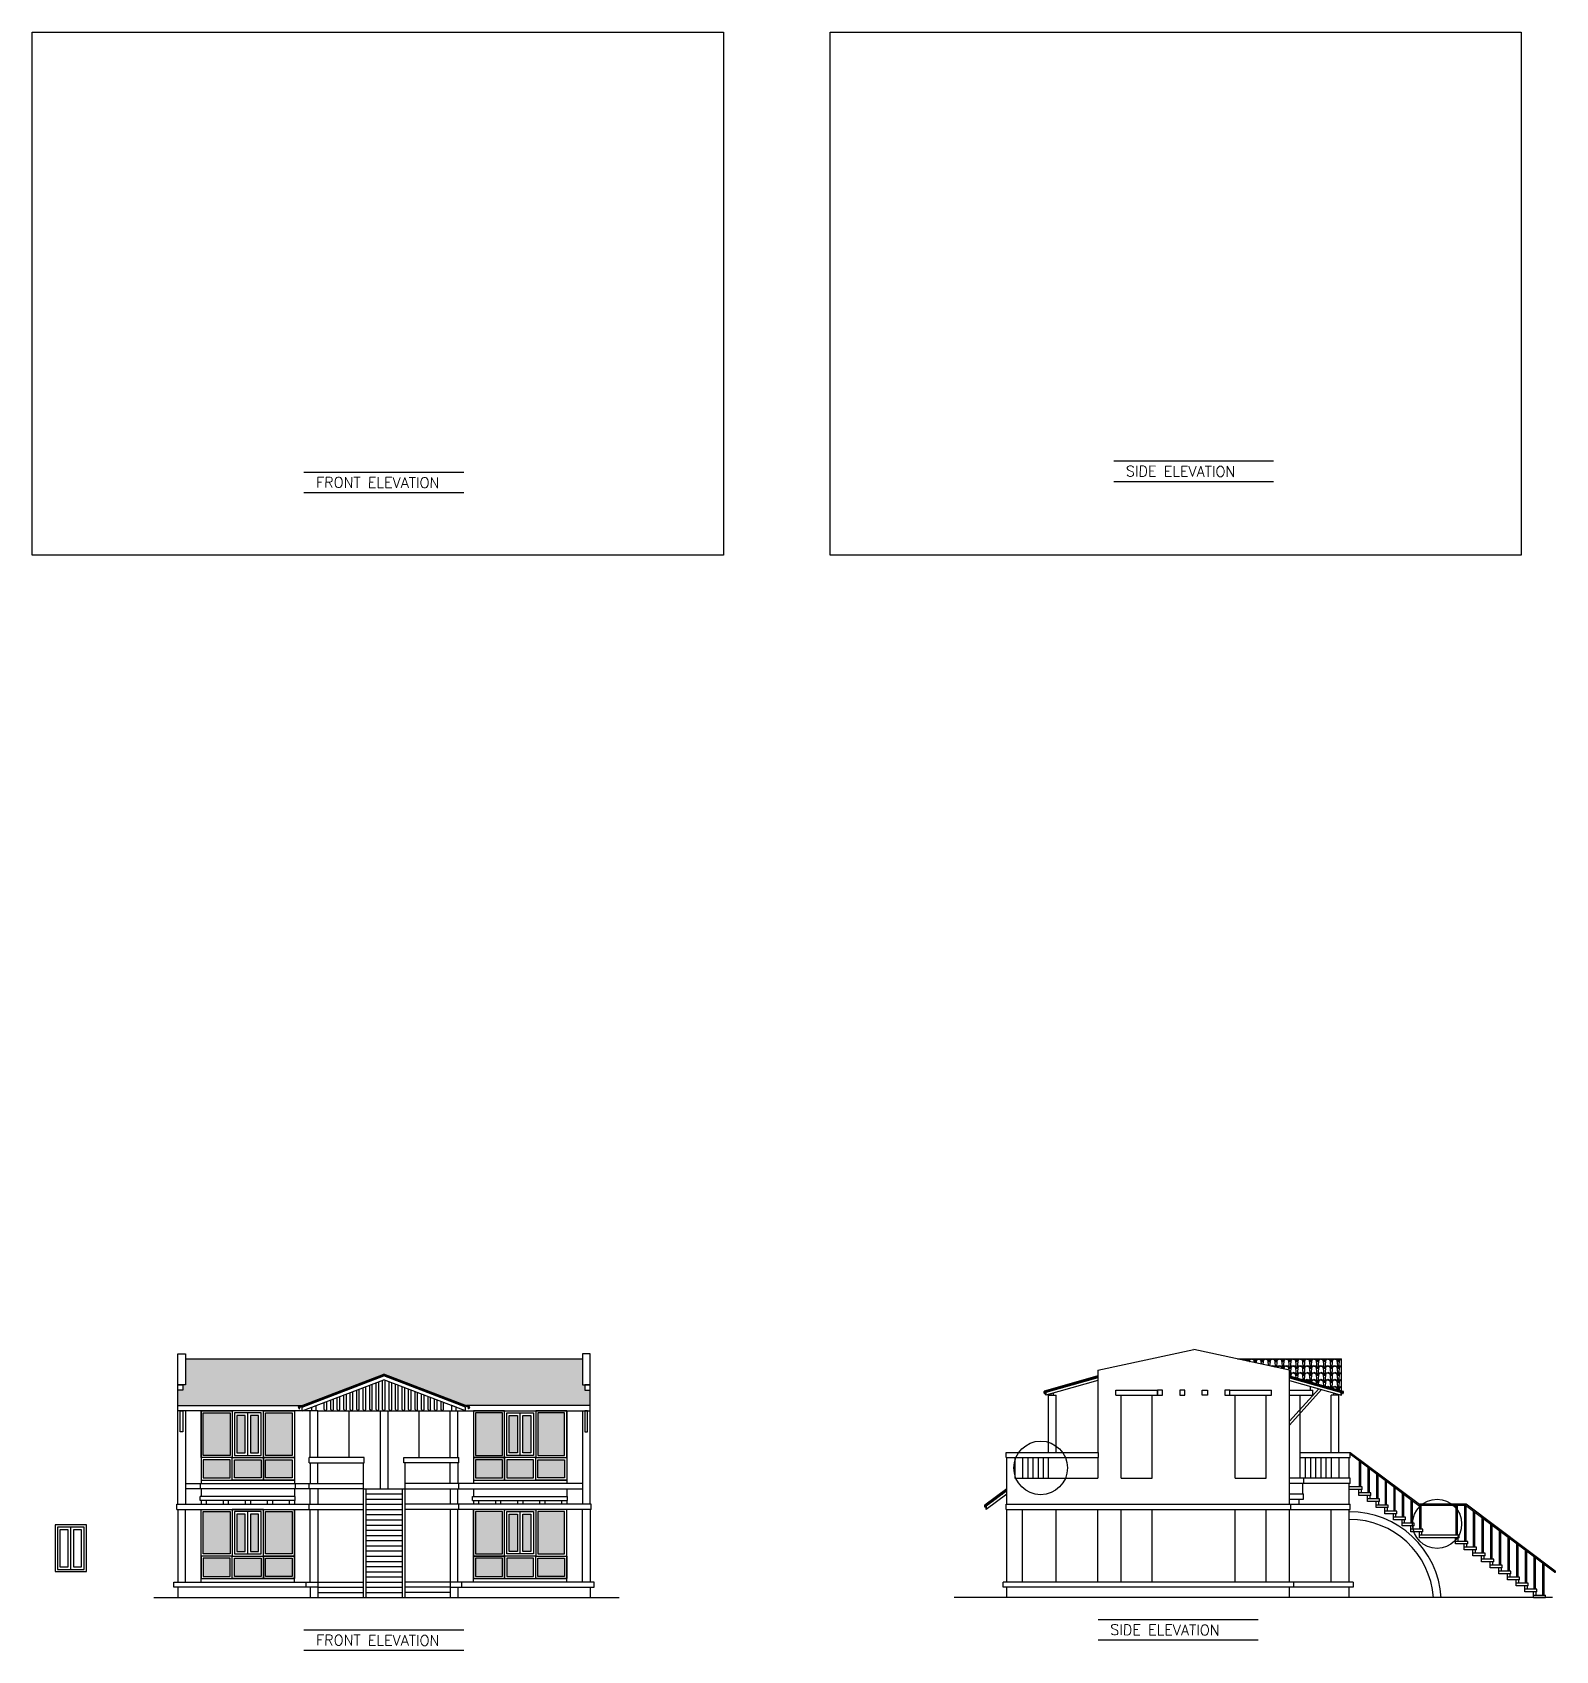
# Model space of a CAD drawing. Extents: x 22122 to 25969, y -3246 to 705.
# Drawn here: x 22122 to 23884, y -1166 to 705 of the extents above; entities that cross this region are included whole.
import ezdxf

# ---------------------------------------------------------------- set-up
doc = ezdxf.new("R2010")
doc.units = 0
doc.header["$LTSCALE"] = 20
doc.header["$MEASUREMENT"] = 0
for name, color, linetype, plot in [('correct', 230, 'Continuous', False), ('corrected', 211, 'Continuous', False), ('doubt', 3, 'Continuous', False)]:
    doc.layers.add(name, color=color, linetype=linetype, plot=plot)
for name, color, linetype in [('handrail', 1, 'Continuous'), ('HATCH', 254, 'Continuous'), ('KALKAAL', 7, 'Continuous'), ('TEXTS', 2, 'Continuous'), ('tile', 22, 'Continuous'), ('wall', 13, 'Continuous'), ('WINDOW', 4, 'Continuous'), ('WOOD', 7, 'Continuous')]:
    doc.layers.add(name, color=color, linetype=linetype)
doc.styles.add('STYLE1', font='romans.shx', dxfattribs={"width": 0.75})

# ---------------------------------------------------------------- blocks, each defined once
blk = doc.blocks.new('A$C1D5D6979')
at = {"layer": 'WINDOW'}
blk.add_line((-18, -51.5), (-18, -2.5), dxfattribs=at)
for points in [[(-36, -54), (0, -54), (0, 0), (-36, 0)], [(-33.5, -51.5), (-2.5, -51.5), (-2.5, -2.5), (-33.5, -2.5)], [(-30.5, -5.5), (-30.5, -48.5), (-21, -48.5), (-21, -5.5)], [(-15, -5.5), (-15, -48.5), (-5.5, -48.5), (-5.5, -5.5)]]:
    blk.add_lwpolyline(points, close=True, dxfattribs=at)
blk = doc.blocks.new('*U72')
blk.add_blockref('A$C1D5D6979', (18, 0))

msp = doc.modelspace()

# ---------------------------------------------------------------- hatches: boundary and pattern name
at = {"layer": 'HATCH'}
for points in [[(22351.1, -891.6), (22320.1, -891.6), (22320.1, -940.6), (22351.1, -940.6)], [(22359.1, -937.6), (22368.6, -937.6), (22368.6, -894.6), (22359.1, -894.6)], [(22374.6, -937.6), (22384.1, -937.6), (22384.1, -894.6), (22374.6, -894.6)], [(22392.1, -940.6), (22423.1, -940.6), (22423.1, -891.6), (22392.1, -891.6)], [(22666.1, -891.6), (22635.1, -891.6), (22635.1, -940.6), (22666.1, -940.6)], [(22683.6, -894.6), (22674.1, -894.6), (22674.1, -937.6), (22683.6, -937.6)], [(22689.6, -937.6), (22699.1, -937.6), (22699.1, -894.6), (22689.6, -894.6)], [(22738.1, -891.6), (22707.1, -891.6), (22707.1, -940.6), (22738.1, -940.6)], [(22320.1, -945.6), (22320.1, -966.6), (22351.1, -966.6), (22351.1, -945.6)], [(22387.1, -966.6), (22387.1, -945.6), (22356.1, -945.6), (22356.1, -966.6)], [(22423.1, -966.6), (22423.1, -945.6), (22392.1, -945.6), (22392.1, -966.6)], [(22666.1, -966.6), (22666.1, -945.6), (22635.1, -945.6), (22635.1, -966.6)], [(22702.1, -966.6), (22702.1, -945.6), (22671.1, -945.6), (22671.1, -966.6)], [(22738.1, -966.6), (22738.1, -945.6), (22707.1, -945.6), (22707.1, -966.6)], [(22351.1, -1005.6), (22320.1, -1005.6), (22320.1, -1054.6), (22351.1, -1054.6)], [(22368.6, -1008.6), (22359.1, -1008.6), (22359.1, -1051.6), (22368.6, -1051.6)], [(22374.6, -1051.6), (22384.1, -1051.6), (22384.1, -1008.6), (22374.6, -1008.6)], [(22392.1, -1054.6), (22423.1, -1054.6), (22423.1, -1005.6), (22392.1, -1005.6)], [(22666.1, -1005.6), (22635.1, -1005.6), (22635.1, -1054.6), (22666.1, -1054.6)], [(22674.1, -1051.6), (22683.6, -1051.6), (22683.6, -1008.6), (22674.1, -1008.6)], [(22689.6, -1051.6), (22699.1, -1051.6), (22699.1, -1008.6), (22689.6, -1008.6)], [(22738.1, -1005.6), (22707.1, -1005.6), (22707.1, -1054.6), (22738.1, -1054.6)], [(22320.1, -1059.6), (22320.1, -1080.6), (22351.1, -1080.6), (22351.1, -1059.6)], [(22356.1, -1059.6), (22356.1, -1080.6), (22387.1, -1080.6), (22387.1, -1059.6)], [(22392.1, -1059.6), (22392.1, -1080.6), (22423.1, -1080.6), (22423.1, -1059.6)], [(22666.1, -1080.6), (22666.1, -1059.6), (22635.1, -1059.6), (22635.1, -1080.6)], [(22671.1, -1059.6), (22671.1, -1080.6), (22702.1, -1080.6), (22702.1, -1059.6)], [(22738.1, -1080.6), (22738.1, -1059.6), (22707.1, -1059.6), (22707.1, -1080.6)]]:
    msp.add_hatch(color=8, dxfattribs=at).paths.add_polyline_path(points)
at = {"layer": 'tile'}
h = msp.add_hatch(dxfattribs=at)
h.set_pattern_fill('SPANTILE', color=256, scale=8, style=0)
h.set_pattern_definition([(274.9697, (7.36, 8), (-7.999930456, 96.000008412), [7.387776, -177.306568]), (180, (8, 0.64), (-8, -8), [0.64, -7.36]), (0, (0, 0), (8, 8), [2.24, -5.76]), (90, (2.24, 0), (-8, 8), [0.8, -7.2]), (270, (7.36, 0.8), (8, -8), [0.8, -7.2]), (0, (7.36, 0), (8, 8), [0.64, -7.36]), (0, (0, 0.64), (8, 8), [1.6, -6.4]), (85.0303, (1.6, 0.64), (7.999930456, 96.000008412), [7.387776, -177.306568]), (52.6961, (1.6, 1.04), (-103.999887119, -136.0000859335), [2.112064, -209.094]), (18.4349, (2.88, 2.72), (16.00000348, 7.99998723), [2.023856, -23.27436]), (341.5651, (4.8, 3.36), (-16.00000348, 7.99998723), [2.023856, -23.27436]), (307.3039, (6.72, 2.72), (103.999887119, -136.0000859335), [2.112064, -209.094]), (20.2249, (3.28, 2.16), (-87.999978115, -32.000066685), [1.61988, -160.367776]), (339.7751, (4.8, 2.72), (87.999978115, -32.000066685), [1.61988, -160.367776]), (307.4054, (6.32, 2.16), (80.000079621, -103.99993972), [1.712072, -169.4954]), (52.5946, (2.24, 0.8), (-80.000079621, -103.99993972), [1.712072, -169.4954])])
h.paths.add_polyline_path([(22299.6, -829.1), (22299.6, -859.1), (22296.6, -859.1), (22296.6, -865.1), (22290.6, -865.1), (22290.6, -883.1), (22433.5, -883.1), (22529.1, -846.6), (22624.7, -883.1), (22767.6, -883.1), (22767.6, -865.1), (22761.5, -865.1), (22761.5, -859.1), (22758.6, -859.1), (22758.6, -829.1)])
h = msp.add_hatch(dxfattribs=at)
h.set_pattern_fill('SPANTILE', color=256, scale=8, style=0)
h.set_pattern_definition([(274.9697, (7.35226, 8), (-7.999930456, 96.000008412), [7.387776, -177.306568]), (180, (7.992, 0.64), (-8, -8), [0.64, -7.36]), (0, (-0.008, 0), (8, 8), [2.24, -5.76]), (90, (2.232, 0), (-8, 8), [0.8, -7.2]), (270, (7.352, 0.8), (8, -8), [0.8, -7.2]), (0, (7.352, 0), (8, 8), [0.64, -7.36]), (0, (-0.008, 0.64), (8, 8), [1.6, -6.4]), (85.0303, (1.59226, 0.64), (7.999930456, 96.000008412), [7.387776, -177.306568]), (52.6961, (1.59226, 1.04), (-103.999887119, -136.0000859335), [2.112064, -209.094]), (18.4349, (2.8723, 2.72), (16.00000348, 7.99998723), [2.023856, -23.27436]), (341.5651, (4.7923, 3.36), (-16.00000348, 7.99998723), [2.023856, -23.27436]), (307.3039, (6.71226, 2.72), (103.999887119, -136.0000859335), [2.112064, -209.094]), (20.2249, (3.27226, 2.16), (-87.999978115, -32.000066685), [1.61988, -160.367776]), (339.7751, (4.79226, 2.72), (87.999978115, -32.000066685), [1.61988, -160.367776]), (307.4054, (6.31226, 2.16), (80.000079621, -103.99993972), [1.712072, -169.4954]), (52.5946, (2.23226, 0.8), (-80.000079621, -103.99993972), [1.712072, -169.4954])])
h.paths.add_polyline_path([(23516.5, -829.1), (23576.7, -842.1), (23576.7, -848.8), (23636.7, -865.9), (23636.7, -829.1)])

# ---------------------------------------------------------------- linework, layer by layer
for p, q in [((22445.6, -884.9), (22450.6, -883)), ((22452.6, -889.1), (22605.6, -889.1)), ((22612.6, -884.9), (22607.6, -883)), ((23660.7, -977), (23645.7, -977)), ((23660.7, -980), (23645.7, -980)), ((23656.7, -987), (23656.7, -980)), ((23670.7, -984), (23656.7, -984)), ((23670.7, -987), (23656.7, -987)), ((23659.7, -984), (23659.7, -980)), ((23660.7, -980), (23660.7, -977)), ((23666.7, -994), (23666.7, -987)), ((23680.7, -991), (23666.7, -991)), ((23669.7, -991), (23669.7, -987)), ((23670.7, -987), (23670.7, -984)), ((23680.7, -994), (23680.7, -991)), ((23680.7, -994), (23666.7, -994)), ((23676.7, -1001), (23676.7, -994)), ((23690.7, -998), (23676.7, -998)), ((23690.7, -1001), (23676.7, -1001)), ((23679.7, -998), (23679.7, -994)), ((23686.7, -1008), (23686.7, -1001)), ((23700.7, -1005), (23686.7, -1005)), ((23700.7, -1008), (23686.7, -1008)), ((23689.7, -1005), (23689.7, -1001)), ((23690.7, -1001), (23690.7, -998)), ((23696.7, -1015), (23696.7, -1008)), ((23699.7, -1012), (23699.7, -1008)), ((23700.7, -1008), (23700.7, -1005)), ((23710.7, -1012), (23696.7, -1012)), ((23710.7, -1015), (23696.7, -1015)), ((23706.7, -1022), (23706.7, -1015)), ((23720.7, -1019), (23706.7, -1019)), ((23720.7, -1022), (23706.7, -1022)), ((23709.7, -1019), (23709.7, -1015)), ((23710.7, -1015), (23710.7, -1012)), ((23716.7, -1029), (23716.7, -1022)), ((23730.7, -1026), (23716.7, -1026)), ((23730.7, -1029), (23716.7, -1029)), ((23719.7, -1026), (23719.7, -1022)), ((23720.7, -1022), (23720.7, -1019)), ((23726.7, -1036), (23726.7, -1029)), ((23729.7, -1033), (23729.7, -1029)), ((23730.7, -1029), (23730.7, -1026)), ((23772.7, -1033), (23726.7, -1033)), ((23772.7, -1036), (23726.7, -1036)), ((23768.7, -1043), (23768.7, -1036)), ((23782.7, -1040), (23768.7, -1040)), ((23782.7, -1043), (23768.7, -1043)), ((23771.7, -1040), (23771.7, -1036)), ((23772.7, -1036), (23772.7, -1033)), ((23778.7, -1049.9), (23778.7, -1043)), ((23792.7, -1046.9), (23778.7, -1046.9)), ((23781.7, -1046.9), (23781.7, -1043)), ((23782.7, -1043), (23782.7, -1040)), ((23792.7, -1049.9), (23792.7, -1046.9)), ((23792.7, -1049.9), (23778.7, -1049.9)), ((23788.7, -1056.8), (23788.7, -1049.9)), ((23802.7, -1053.8), (23788.7, -1053.8)), ((23802.7, -1056.8), (23788.7, -1056.8)), ((23791.7, -1053.8), (23791.7, -1049.9)), ((23798.7, -1063.7), (23798.7, -1056.8)), ((23812.7, -1060.7), (23798.7, -1060.7)), ((23812.7, -1063.7), (23798.7, -1063.7)), ((23801.7, -1060.7), (23801.7, -1056.8)), ((23802.7, -1056.8), (23802.7, -1053.8)), ((23808.7, -1070.6), (23808.7, -1063.7)), ((23811.7, -1067.6), (23811.7, -1063.7)), ((23812.7, -1063.7), (23812.7, -1060.7)), ((23822.7, -1067.6), (23808.7, -1067.6)), ((23822.7, -1070.6), (23808.7, -1070.6)), ((23818.7, -1077.5), (23818.7, -1070.6)), ((23832.7, -1074.5), (23818.7, -1074.5)), ((23832.7, -1077.5), (23818.7, -1077.5)), ((23821.7, -1074.5), (23821.7, -1070.6)), ((23822.7, -1070.6), (23822.7, -1067.6)), ((23828.7, -1084.4), (23828.7, -1077.5)), ((23842.7, -1081.4), (23828.7, -1081.4)), ((23842.7, -1084.4), (23828.7, -1084.4)), ((23831.7, -1081.4), (23831.7, -1077.5)), ((23832.7, -1077.5), (23832.7, -1074.5)), ((23838.7, -1091.3), (23838.7, -1084.4)), ((23841.7, -1088.3), (23841.7, -1084.4)), ((23842.7, -1084.4), (23842.7, -1081.4)), ((23852.7, -1088.3), (23838.7, -1088.3)), ((23852.7, -1091.3), (23838.7, -1091.3)), ((23848.7, -1098.2), (23848.7, -1091.3)), ((23862.7, -1095.2), (23848.7, -1095.2)), ((23862.7, -1098.2), (23848.7, -1098.2)), ((23851.7, -1095.2), (23851.7, -1091.3)), ((23852.7, -1091.3), (23852.7, -1088.3)), ((23858.7, -1105.1), (23858.7, -1098.2)), ((23858.7, -1102.1), (23872.7, -1102.1)), ((23861.7, -1102.1), (23861.7, -1098.2)), ((23862.7, -1098.2), (23862.7, -1095.2)), ((23872.7, -1105.1), (23872.7, -1102.1)), ((23858.7, -1105.1), (23872.7, -1105.1))]:
    msp.add_line(p, q)
at = {"color": 7}
for p, q in [((23273.7, -943.1), (23273.7, -967.1)), ((23279.7, -943.1), (23279.7, -967.1)), ((23285.7, -943.1), (23285.7, -967.1)), ((23291.7, -943.1), (23291.7, -967.1)), ((23594.7, -943.1), (23594.7, -967.1)), ((23600.7, -943.1), (23600.7, -967.1)), ((23606.7, -943.1), (23606.7, -967.1)), ((23612.7, -943.1), (23612.7, -967.1)), ((23618.7, -943.1), (23618.7, -967.1)), ((23576.7, -985.1), (23592.7, -985.1)), ((23576.7, -991.1), (23592.7, -991.1)), ((23587.2, -991.1), (23587.2, -997.1)), ((23591.7, -973.1), (23591.7, -985.1)), ((23592.7, -991.1), (23592.7, -985.1))]:
    msp.add_line(p, q, dxfattribs=at)
for points in [[(23423.7, -871.1), (23429.7, -871.1), (23429.7, -865.1), (23423.7, -865.1)], [(23449.6, -871.1), (23455.6, -871.1), (23455.6, -865.1), (23449.6, -865.1)], [(23481.7, -871.1), (23475.7, -871.1), (23475.7, -865.1), (23481.7, -865.1)], [(23501.7, -871.1), (23507.7, -871.1), (23507.7, -865.1), (23501.7, -865.1)]]:
    msp.add_lwpolyline(points, close=True)
for radius, start, end in [(106.4, 3.7646, 90.1472), (97.4, 4.1132, 90.1608)]:
    msp.add_arc((23645.9, -1112.1), radius, start, end)
at = {"layer": 'correct', "color": 3}
for points in [[(22122.4, 704.6), (22921.7, 704.6), (22921.7, 100), (22122.4, 100)], [(23045.2, 704.6), (23844.5, 704.6), (23844.5, 100), (23045.2, 100)]]:
    msp.add_lwpolyline(points, close=True, dxfattribs=at)
at = {"layer": 'corrected'}
msp.add_circle((23288.7, -955.1), 31, dxfattribs=at)
at = {"layer": 'doubt'}
msp.add_circle((23747.2, -1019.7), 28.4, dxfattribs=at)
at = {"layer": 'handrail'}
for p, q in [((23646.7, -937.1), (23726.7, -997)), ((23646.7, -938.9), (23726.2, -998.5)), ((23657.4, -977), (23657.4, -947)), ((23658.9, -977), (23658.9, -948.1)), ((23667.4, -984), (23667.4, -954.5)), ((23668.9, -984), (23668.9, -955.6)), ((23677.4, -991), (23677.4, -962)), ((23678.9, -991), (23678.9, -963.1)), ((23687.4, -998), (23687.4, -969.5)), ((23688.9, -998), (23688.9, -970.6)), ((23697.4, -1005), (23697.4, -976.9)), ((23698.9, -1005), (23698.9, -978.1)), ((23707.4, -1012), (23707.4, -984.4)), ((23708.9, -1012), (23708.9, -985.6)), ((23717.4, -1019), (23717.4, -991.9)), ((23718.9, -1019), (23718.9, -993)), ((23780.2, -998.5), (23726.2, -998.5)), ((23780.7, -997), (23726.7, -997)), ((23727.4, -1026), (23727.4, -998.5)), ((23728.9, -1026), (23728.9, -998.5)), ((23769.4, -1033), (23769.4, -998.5)), ((23770.9, -1033), (23770.9, -998.5)), ((23779.4, -1040), (23779.4, -998.5)), ((23883.1, -1075.5), (23780.2, -998.5)), ((23884, -1074.3), (23780.7, -997)), ((23780.9, -1040), (23780.9, -999)), ((23789.4, -1046.9), (23789.4, -1005.4)), ((23790.9, -1046.9), (23790.9, -1006.5)), ((23799.4, -1053.8), (23799.4, -1012.9)), ((23800.9, -1053.8), (23800.9, -1014)), ((23809.4, -1060.7), (23809.4, -1020.4)), ((23810.9, -1060.7), (23810.9, -1021.5)), ((23819.4, -1067.6), (23819.4, -1027.8)), ((23820.9, -1067.6), (23820.9, -1029)), ((23829.4, -1074.5), (23829.4, -1035.3)), ((23830.9, -1074.5), (23830.9, -1036.5)), ((23839.4, -1081.4), (23839.4, -1042.8)), ((23840.9, -1081.4), (23840.9, -1043.9)), ((23849.4, -1088.3), (23849.4, -1050.3)), ((23850.9, -1088.3), (23850.9, -1051.4)), ((23859.4, -1095.2), (23859.4, -1057.8)), ((23860.9, -1095.2), (23860.9, -1058.9)), ((23869.4, -1102.1), (23869.4, -1064.7)), ((23870.9, -1102.1), (23870.9, -1066.4))]:
    msp.add_line(p, q, dxfattribs=at)
msp.add_arc((23883.6, -1075), 0.759, 224.4555, 61.8965, dxfattribs=at)
at = {"layer": 'KALKAAL'}
for p, q in [((23297.7, -937.1), (23297.7, -871.1)), ((23297.7, -871.1), (23306.7, -871.1)), ((23306.7, -937.1), (23306.7, -871.1)), ((23624.7, -937.1), (23624.7, -871.1)), ((23633.7, -871.1), (23624.7, -871.1)), ((23633.7, -937.1), (23633.7, -871.1)), ((22443.6, -943.1), (22443.6, -889.1)), ((22452.6, -889.1), (22443.6, -889.1)), ((22452.6, -943.1), (22452.6, -889.1)), ((22605.6, -943.1), (22605.6, -889.1)), ((22605.6, -889.1), (22614.6, -889.1)), ((22614.6, -943.1), (22614.6, -889.1))]:
    msp.add_line(p, q, dxfattribs=at)
at = {"layer": 'TEXTS'}
for p, q in [((23558.1, 208.8), (23373.2, 208.8)), ((22621.5, 195.9), (22436.6, 195.9)), ((22621.5, 172.3), (22436.6, 172.3)), ((23558.1, 185.1), (23373.2, 185.1)), ((23540.1, -1130.7), (23355.2, -1130.7)), ((22621.5, -1142.7), (22436.6, -1142.7)), ((23540.1, -1154.3), (23355.2, -1154.3)), ((22621.5, -1166.3), (22436.6, -1166.3))]:
    msp.add_line(p, q, dxfattribs=at)
at = {"layer": 'tile'}
for p, q in [((22430.3, -884.3), (22529.1, -846.6)), ((22431.7, -884.8), (22529.1, -847.7)), ((22627.8, -884.3), (22529.1, -846.6)), ((22626.4, -884.8), (22529.1, -847.7)), ((23354.7, -848.8), (23292.9, -866.4)), ((23354.7, -849.8), (23293.9, -867.1)), ((23576.7, -848.8), (23638.4, -866.4)), ((23576.7, -849.8), (23637.4, -867.1)), ((23292.6, -868.7), (23292.6, -866.9)), ((23293.6, -868.8), (23293.6, -867.6)), ((23637.8, -868.8), (23637.8, -867.6)), ((23638.8, -868.7), (23638.8, -866.9)), ((22430.1, -884.9), (22430.8, -886.6)), ((22431.4, -885.5), (22431.7, -886.2)), ((22626.7, -885.5), (22626.4, -886.2)), ((22628, -884.9), (22627.3, -886.6)), ((23249.7, -979.1), (23224.1, -998)), ((23249.7, -980.3), (23225.1, -998.5)), ((23223.9, -998.4), (23223.9, -999.9)), ((23224.9, -998.9), (23224.9, -999.9))]:
    msp.add_line(p, q, dxfattribs=at)
for centre, radius, start, end in [((23293.1, -866.9), 0.5, 105.9041, 180), ((23293.1, -868.5), 0.54, 196.7251, 333.2979), ((23294.1, -867.6), 0.5, 105.9041, 180), ((23637.3, -867.6), 0.5, 0, 74.0959), ((23638.2, -868.5), 0.54, 206.7021, 343.2749), ((23638.3, -866.9), 0.5, 0, 74.0959), ((22430.5, -884.7), 0.5, 110.8545, 203.6963), ((22431.1, -886.1), 0.592, 236.1166, 351.276), ((22431.9, -885.3), 0.5, 110.8545, 203.6963), ((22626.3, -885.3), 0.5, 336.3037, 69.1455), ((22627, -886.1), 0.592, 188.724, 303.8834), ((22627.6, -884.7), 0.5, 336.3037, 69.1455), ((23224.4, -998.4), 0.5, 126.5389, 180), ((23224.4, -999.6), 0.582, 210.7175, 329.2825), ((23225.4, -998.9), 0.5, 126.5389, 180)]:
    msp.add_arc(centre, radius, start, end, dxfattribs=at)
at = {"layer": 'wall'}
for p, q in [((22290.6, -997.1), (22290.6, -823.1)), ((22290.6, -823.1), (22299.6, -823.1)), ((22299.6, -823.1), (22299.6, -859.1)), ((22758.6, -823.1), (22758.6, -859.1)), ((22767.6, -823.1), (22758.6, -823.1)), ((22767.6, -997.1), (22767.6, -823.1)), ((23354.7, -842.1), (23465.7, -818.1)), ((23576.7, -842.1), (23465.7, -818.1)), ((22299.6, -829.1), (22758.6, -829.1)), ((23516.5, -829.1), (23636.7, -829.1)), ((23636.7, -865.9), (23636.7, -829.1)), ((22299.6, -859.1), (22290.6, -859.1)), ((22758.6, -859.1), (22767.6, -859.1)), ((23354.7, -842.1), (23354.7, -937.1)), ((23576.7, -997.1), (23576.7, -842.1)), ((23294.7, -868), (23294.7, -866.9)), ((23295.2, -867.8), (23295.2, -866.8)), ((23375.7, -865.1), (23423.7, -865.1)), ((23375.7, -871.1), (23375.7, -865.1)), ((23375.7, -871.1), (23423.7, -871.1)), ((23381.7, -967.1), (23381.7, -871.1)), ((23417.7, -967.1), (23417.7, -871.1)), ((23423.7, -871.1), (23423.7, -865.1)), ((23507.7, -865.1), (23555.7, -865.1)), ((23507.7, -871.1), (23507.7, -865.1)), ((23507.7, -871.1), (23555.7, -871.1)), ((23513.7, -967.1), (23513.7, -871.1)), ((23513.7, -871.1), (23549.7, -871.1)), ((23549.7, -967.1), (23549.7, -871.1)), ((23555.7, -871.1), (23555.7, -865.1)), ((23576.7, -865.1), (23603.7, -865.1)), ((23576.7, -871.1), (23603.7, -871.1)), ((23600.7, -865.1), (23600.7, -860.8)), ((23603.7, -871.1), (23603.7, -865.1)), ((23636.2, -867.8), (23636.2, -866.8)), ((23636.7, -868), (23636.7, -866.9)), ((22290.6, -883.1), (22433.5, -883.1)), ((22443.6, -889.1), (22290.6, -889.1)), ((22299.6, -889.1), (22299.6, -997.1)), ((22317.6, -889.1), (22317.6, -973.1)), ((22425.6, -889.1), (22425.6, -973.1)), ((22436.3, -883.1), (22439.1, -883.1)), ((22614.6, -889.1), (22767.6, -889.1)), ((22621.8, -883.1), (22619, -883.1)), ((22767.6, -883.1), (22624.7, -883.1)), ((22632.6, -889.1), (22632.6, -973.1)), ((22740.6, -889.1), (22740.6, -973.1)), ((22758.6, -889.1), (22758.6, -997.1)), ((22442.6, -949.1), (22442.6, -943.1)), ((22506.1, -943.1), (22442.6, -943.1)), ((22442.6, -949.1), (22506.1, -949.1)), ((22443.6, -949.1), (22443.6, -973.1)), ((22452.6, -973.1), (22452.6, -949.1)), ((22506.1, -949.1), (22506.1, -943.1)), ((22552.1, -943.1), (22615.6, -943.1)), ((22552.1, -949.1), (22552.1, -943.1)), ((22615.6, -949.1), (22552.1, -949.1)), ((22605.6, -973.1), (22605.6, -949.1)), ((22614.6, -949.1), (22614.6, -973.1)), ((22615.6, -949.1), (22615.6, -943.1)), ((23248.7, -937.1), (23355.7, -937.1)), ((23248.7, -943.1), (23248.7, -937.1)), ((23248.7, -943.1), (23355.7, -943.1)), ((23249.7, -997.1), (23249.7, -943.1)), ((23258.7, -943.1), (23258.7, -967.1)), ((23267.7, -943.1), (23267.7, -967.1)), ((23297.7, -967.1), (23297.7, -943.1)), ((23354.7, -943.1), (23354.7, -967.1)), ((23355.7, -943.1), (23355.7, -937.1)), ((23588.7, -937.1), (23646.7, -937.1)), ((23588.7, -943.1), (23646.7, -943.1)), ((23624.7, -943.1), (23624.7, -967.1)), ((23633.7, -943.1), (23633.7, -967.1)), ((23645.7, -967.1), (23645.7, -943.1)), ((23646.7, -943.1), (23646.7, -937.1)), ((22317.6, -969.1), (22425.6, -969.1)), ((22632.6, -969.1), (22740.6, -969.1)), ((23258.7, -967.1), (23354.7, -967.1)), ((23381.7, -967.1), (23417.7, -967.1)), ((23513.7, -967.1), (23549.7, -967.1)), ((23646.7, -967.1), (23576.7, -967.1)), ((23592.7, -967.1), (23592.7, -973.1)), ((23646.7, -973.1), (23646.7, -967.1)), ((22299.6, -973.1), (22505.1, -973.1)), ((22505.1, -979.1), (22299.6, -979.1)), ((22316.6, -973.1), (22316.6, -979.1)), ((22426.6, -988.1), (22316.6, -988.1)), ((22316.6, -992.6), (22316.6, -988.1)), ((22317.6, -979.1), (22317.6, -988.1)), ((22425.6, -979.1), (22425.6, -988.1)), ((22426.6, -973.1), (22426.6, -979.1)), ((22426.6, -992.6), (22426.6, -988.1)), ((22442.6, -979.1), (22442.6, -973.1)), ((22443.6, -997.1), (22443.6, -979.1)), ((22452.6, -979.1), (22452.6, -997.1)), ((22758.6, -973.1), (22553.1, -973.1)), ((22553.1, -979.1), (22758.6, -979.1)), ((22605.6, -979.1), (22605.6, -997.1)), ((22614.6, -997.1), (22614.6, -979.1)), ((22615.6, -979.1), (22615.6, -973.1)), ((22631.6, -988.1), (22741.6, -988.1)), ((22631.6, -992.6), (22631.6, -988.1)), ((22632.6, -979.1), (22632.6, -988.1)), ((22740.6, -979.1), (22740.6, -988.1)), ((22741.6, -992.6), (22741.6, -988.1)), ((23646.7, -973.1), (23576.7, -973.1)), ((23645.7, -997.1), (23645.7, -973.1)), ((22289.6, -997.1), (22505.1, -997.1)), ((22289.6, -1003.1), (22289.6, -997.1)), ((22289.6, -1003.1), (22505.1, -1003.1)), ((22290.6, -1003.1), (22290.6, -1087.1)), ((22299.6, -1087.1), (22299.6, -1003.1)), ((22426.6, -992.6), (22316.6, -992.6)), ((22317.6, -1087.1), (22317.6, -1003.1)), ((22425.6, -1087.1), (22425.6, -1003.1)), ((22442.6, -1003.1), (22442.6, -997.1)), ((22443.6, -1087.1), (22443.6, -1003.1)), ((22452.6, -1003.1), (22452.6, -1087.1)), ((22768.6, -997.1), (22553.1, -997.1)), ((22768.6, -1003.1), (22553.1, -1003.1)), ((22605.6, -1003.1), (22605.6, -1087.1)), ((22614.6, -1087.1), (22614.6, -1003.1)), ((22615.6, -1003.1), (22615.6, -997.1)), ((22631.6, -992.6), (22741.6, -992.6)), ((22632.6, -1087.1), (22632.6, -1003.1)), ((22740.6, -1087.1), (22740.6, -1003.1)), ((22758.6, -1087.1), (22758.6, -1003.1)), ((22767.6, -1003.1), (22767.6, -1087.1)), ((22768.6, -1003.1), (22768.6, -997.1)), ((23248.7, -997.1), (23646.7, -997.1)), ((23248.7, -1003.1), (23248.7, -997.1)), ((23248.7, -1003.1), (23646.7, -1003.1)), ((23249.7, -1087.1), (23249.7, -1003.1)), ((23267.7, -1087.1), (23267.7, -1003.1)), ((23306.7, -1087.1), (23306.7, -1003.1)), ((23354.7, -1087.1), (23354.7, -1003.1)), ((23381.7, -1087.1), (23381.7, -1003.1)), ((23417.7, -1087.1), (23417.7, -1003.1)), ((23513.7, -1087.1), (23513.7, -1003.1)), ((23549.7, -1087.1), (23549.7, -1003.1)), ((23576.7, -1087.1), (23576.7, -1003.1)), ((23577.7, -997.1), (23577.7, -1003.1)), ((23624.7, -1087.1), (23624.7, -1003.1)), ((23645.7, -1087.1), (23645.7, -1003.1)), ((23646.7, -1003.1), (23646.7, -997.1)), ((22317.6, -1083.1), (22425.6, -1083.1)), ((22632.6, -1083.1), (22740.6, -1083.1)), ((22286.1, -1093.1), (22286.1, -1087.1)), ((22286.1, -1087.1), (22452.6, -1087.1)), ((22452.6, -1093.1), (22286.1, -1093.1)), ((22290.6, -1093.1), (22290.6, -1105.1)), ((22439, -1093.1), (22439, -1087.1)), ((22443.6, -1093.1), (22443.6, -1105.1)), ((22772.1, -1087.1), (22605.6, -1087.1)), ((22605.6, -1093.1), (22772.1, -1093.1)), ((22614.6, -1093.1), (22614.6, -1105.1)), ((22619.1, -1093.1), (22619.1, -1087.1)), ((22767.6, -1093.1), (22767.6, -1105.1)), ((22772.1, -1093.1), (22772.1, -1087.1)), ((23650.2, -1087.1), (23245.2, -1087.1)), ((23245.2, -1093.1), (23245.2, -1087.1)), ((23650.2, -1093.1), (23245.2, -1093.1)), ((23249.7, -1105.1), (23249.7, -1093.1)), ((23576.7, -1105.1), (23576.7, -1093.1)), ((23581.2, -1087.1), (23581.2, -1093.1)), ((23645.7, -1105.1), (23645.7, -1093.1)), ((23650.2, -1087.1), (23650.2, -1093.1)), ((22263, -1105.1), (22801.2, -1105.1)), ((23880.7, -1105.1), (23188.8, -1105.1))]:
    msp.add_line(p, q, dxfattribs=at)
at = {"layer": 'wall', "color": 7}
for p, q in [((22512.6, -887.6), (22512.6, -859.4)), ((22515.6, -887.6), (22515.6, -858.2)), ((22520.1, -887.6), (22520.1, -856.5)), ((22523.1, -887.6), (22523.1, -855.4)), ((22527.6, -887.6), (22527.6, -853.6)), ((22530.6, -887.6), (22530.6, -853.6)), ((22535.1, -887.6), (22535.1, -855.4)), ((22538.1, -887.6), (22538.1, -856.5)), ((22542.6, -887.6), (22542.6, -858.2)), ((22545.6, -887.6), (22545.6, -859.4)), ((22463.1, -887.6), (22463.1, -878.2)), ((22467.6, -887.6), (22467.6, -876.5)), ((22467.6, -887.6), (22467.6, -876.5)), ((22470.6, -887.6), (22470.6, -875.4)), ((22470.6, -887.6), (22470.6, -875.4)), ((22475.1, -887.6), (22475.1, -873.6)), ((22478.1, -887.6), (22478.1, -872.5)), ((22482.6, -887.6), (22482.6, -870.8)), ((22485.6, -887.6), (22485.6, -869.6)), ((22490.1, -887.6), (22490.1, -867.9)), ((22493.1, -887.6), (22493.1, -866.8)), ((22497.6, -887.6), (22497.6, -865.1)), ((22500.6, -887.6), (22500.6, -863.9)), ((22505.1, -887.6), (22505.1, -862.2)), ((22508.1, -887.6), (22508.1, -861.1)), ((22550.1, -887.6), (22550.1, -861.1)), ((22553.1, -887.6), (22553.1, -862.2)), ((22557.6, -887.6), (22557.6, -863.9)), ((22560.6, -887.6), (22560.6, -865.1)), ((22565.1, -887.6), (22565.1, -866.8)), ((22568.1, -887.6), (22568.1, -867.9)), ((22572.6, -887.6), (22572.6, -869.6)), ((22575.6, -887.6), (22575.6, -870.8)), ((22580.1, -887.6), (22580.1, -872.5)), ((22583.1, -887.6), (22583.1, -873.6)), ((22587.6, -887.6), (22587.6, -875.4)), ((22587.6, -887.6), (22587.6, -875.4)), ((22590.6, -887.6), (22590.6, -876.5)), ((22590.6, -887.6), (22590.6, -876.5)), ((22595.1, -887.6), (22595.1, -878.2)), ((22460.1, -887.6), (22460.1, -879.4)), ((22460.1, -887.6), (22461.6, -889.1)), ((22461.6, -889.1), (22463.1, -887.6)), ((22467.6, -887.6), (22469.1, -889.1)), ((22467.6, -887.6), (22469.1, -889.1)), ((22469.1, -889.1), (22470.6, -887.6)), ((22469.1, -889.1), (22470.6, -887.6)), ((22475.1, -887.6), (22476.6, -889.1)), ((22476.6, -889.1), (22478.1, -887.6)), ((22482.6, -887.6), (22484.1, -889.1)), ((22484.1, -889.1), (22485.6, -887.6)), ((22488.6, -889.1), (22488.6, -943.1)), ((22490.1, -887.6), (22491.6, -889.1)), ((22491.6, -889.1), (22493.1, -887.6)), ((22497.6, -887.6), (22499.1, -889.1)), ((22499.1, -889.1), (22500.6, -887.6)), ((22505.1, -887.6), (22506.6, -889.1)), ((22506.6, -889.1), (22508.1, -887.6)), ((22512.6, -887.6), (22514.1, -889.1)), ((22514.1, -889.1), (22515.6, -887.6)), ((22520.1, -887.6), (22521.6, -889.1)), ((22521.6, -889.1), (22523.1, -887.6)), ((22524.6, -889.1), (22524.6, -979.1)), ((22527.6, -887.6), (22529.1, -889.1)), ((22529.1, -889.1), (22530.6, -887.6)), ((22533.6, -889.1), (22533.6, -979.1)), ((22536.6, -889.1), (22535.1, -887.6)), ((22538.1, -887.6), (22536.6, -889.1)), ((22544.1, -889.1), (22542.6, -887.6)), ((22545.6, -887.6), (22544.1, -889.1)), ((22551.6, -889.1), (22550.1, -887.6)), ((22553.1, -887.6), (22551.6, -889.1)), ((22559.1, -889.1), (22557.6, -887.6)), ((22560.6, -887.6), (22559.1, -889.1)), ((22566.6, -889.1), (22565.1, -887.6)), ((22568.1, -887.6), (22566.6, -889.1)), ((22569.6, -889.1), (22569.6, -943.1)), ((22574.1, -889.1), (22572.6, -887.6)), ((22575.6, -887.6), (22574.1, -889.1)), ((22581.6, -889.1), (22580.1, -887.6)), ((22583.1, -887.6), (22581.6, -889.1)), ((22589.1, -889.1), (22587.6, -887.6)), ((22589.1, -889.1), (22587.6, -887.6)), ((22590.6, -887.6), (22589.1, -889.1)), ((22590.6, -887.6), (22589.1, -889.1)), ((22596.6, -889.1), (22595.1, -887.6)), ((22598.1, -887.6), (22596.6, -889.1)), ((22598.1, -887.6), (22598.1, -879.4)), ((22505.1, -949.1), (22505.1, -1105.1)), ((22553.1, -949.1), (22553.1, -1105.1)), ((22505.1, -979.1), (22553.1, -979.1)), ((22508.1, -979.1), (22508.1, -1105.1)), ((22508.1, -985.1), (22550.1, -985.1)), ((22508.1, -991.1), (22550.1, -991.1)), ((22550.1, -979.1), (22550.1, -1105.1)), ((22317.6, -992.6), (22317.6, -997.1)), ((22323.6, -992.6), (22323.6, -997.1)), ((22343.1, -992.6), (22343.1, -997.1)), ((22349.1, -992.6), (22349.1, -997.1)), ((22368.6, -992.6), (22368.6, -997.1)), ((22374.6, -992.6), (22374.6, -997.1)), ((22394.1, -992.6), (22394.1, -997.1)), ((22400.1, -992.6), (22400.1, -997.1)), ((22419.6, -992.6), (22419.6, -997.1)), ((22425.6, -992.6), (22425.6, -997.1)), ((22508.1, -997.1), (22550.1, -997.1)), ((22508.1, -1003.1), (22550.1, -1003.1)), ((22508.1, -1009.1), (22550.1, -1009.1)), ((22632.6, -992.6), (22632.6, -997.1)), ((22638.6, -992.6), (22638.6, -997.1)), ((22658.1, -992.6), (22658.1, -997.1)), ((22664.1, -992.6), (22664.1, -997.1)), ((22683.6, -992.6), (22683.6, -997.1)), ((22689.6, -992.6), (22689.6, -997.1)), ((22709.1, -992.6), (22709.1, -997.1)), ((22715.1, -992.6), (22715.1, -997.1)), ((22734.6, -992.6), (22734.6, -997.1)), ((22740.6, -992.6), (22740.6, -997.1)), ((22508.1, -1015.1), (22550.1, -1015.1)), ((22508.1, -1021.1), (22550.1, -1021.1)), ((22508.1, -1027.1), (22550.1, -1027.1)), ((22508.1, -1033.1), (22550.1, -1033.1)), ((22508.1, -1039.1), (22550.1, -1039.1)), ((22508.1, -1045.1), (22550.1, -1045.1)), ((22508.1, -1051.1), (22550.1, -1051.1)), ((22508.1, -1057.1), (22550.1, -1057.1)), ((22508.1, -1063.1), (22550.1, -1063.1)), ((22508.1, -1069.1), (22550.1, -1069.1)), ((22508.1, -1075.1), (22550.1, -1075.1)), ((22508.1, -1081.1), (22550.1, -1081.1)), ((22452.6, -1087.1), (22452.6, -1105.1)), ((22452.6, -1087.1), (22505.1, -1087.1)), ((22452.6, -1093.1), (22505.1, -1093.1)), ((22452.6, -1099.1), (22505.1, -1099.1)), ((22508.1, -1087.1), (22550.1, -1087.1)), ((22508.1, -1093.1), (22550.1, -1093.1)), ((22508.1, -1099.1), (22550.1, -1099.1)), ((22605.6, -1087.1), (22553.1, -1087.1)), ((22605.6, -1093.1), (22553.1, -1093.1)), ((22605.6, -1099.1), (22553.1, -1099.1)), ((22605.6, -1087.1), (22605.6, -1105.1))]:
    msp.add_line(p, q, dxfattribs=at)
at = {"layer": 'wall'}
for points in [[(22290.6, -859.1), (22296.6, -859.1), (22296.6, -865.1), (22290.6, -865.1)], [(22767.6, -859.1), (22761.5, -859.1), (22761.5, -865.1), (22767.6, -865.1)], [(23236.6, -991.2), (23237.4, -990.7), (23236.8, -989.8), (23236, -990.4)], [(23240.3, -988.5), (23241.1, -987.9), (23240.5, -987.1), (23239.7, -987.7)], [(23244, -985.7), (23244.9, -985.1), (23244.3, -984.3), (23243.5, -984.9)], [(23247.8, -982.9), (23248.6, -982.3), (23248, -981.5), (23247.2, -982.1)], [(23229.1, -996.8), (23229.9, -996.2), (23229.3, -995.4), (23228.5, -996)], [(23232.8, -994), (23233.6, -993.4), (23233, -992.6), (23232.2, -993.2)]]:
    msp.add_lwpolyline(points, close=True, dxfattribs=at)
at = {"layer": 'wall', "color": 7}
for points in [[(22293.5, -889.1), (22296.6, -889.1), (22296.6, -913.2), (22293.5, -913.2)], [(22764.6, -889.1), (22761.5, -889.1), (22761.5, -913.2), (22764.6, -913.2)]]:
    msp.add_lwpolyline(points, close=True, dxfattribs=at)
at = {"layer": 'WINDOW'}
for points in [[(22317.6, -889.1), (22353.6, -889.1), (22353.6, -943.1), (22317.6, -943.1)], [(22320.1, -891.6), (22351.1, -891.6), (22351.1, -940.6), (22320.1, -940.6)], [(22389.6, -889.1), (22425.6, -889.1), (22425.6, -943.1), (22389.6, -943.1)], [(22392.1, -891.6), (22423.1, -891.6), (22423.1, -940.6), (22392.1, -940.6)], [(22668.6, -889.1), (22632.6, -889.1), (22632.6, -943.1), (22668.6, -943.1)], [(22666.1, -891.6), (22635.1, -891.6), (22635.1, -940.6), (22666.1, -940.6)], [(22740.6, -889.1), (22704.6, -889.1), (22704.6, -943.1), (22740.6, -943.1)], [(22738.1, -891.6), (22707.1, -891.6), (22707.1, -940.6), (22738.1, -940.6)], [(22353.6, -943.1), (22317.6, -943.1), (22317.6, -969.1), (22353.6, -969.1)], [(22351.1, -945.6), (22320.1, -945.6), (22320.1, -966.6), (22351.1, -966.6)], [(22353.6, -943.1), (22389.6, -943.1), (22389.6, -969.1), (22353.6, -969.1)], [(22356.1, -945.6), (22387.1, -945.6), (22387.1, -966.6), (22356.1, -966.6)], [(22389.6, -943.1), (22425.6, -943.1), (22425.6, -969.1), (22389.6, -969.1)], [(22392.1, -945.6), (22423.1, -945.6), (22423.1, -966.6), (22392.1, -966.6)], [(22668.6, -943.1), (22632.6, -943.1), (22632.6, -969.1), (22668.6, -969.1)], [(22666.1, -945.6), (22635.1, -945.6), (22635.1, -966.6), (22666.1, -966.6)], [(22704.6, -943.1), (22668.6, -943.1), (22668.6, -969.1), (22704.6, -969.1)], [(22702.1, -945.6), (22671.1, -945.6), (22671.1, -966.6), (22702.1, -966.6)], [(22704.6, -943.1), (22740.6, -943.1), (22740.6, -969.1), (22704.6, -969.1)], [(22707.1, -945.6), (22738.1, -945.6), (22738.1, -966.6), (22707.1, -966.6)], [(22317.6, -1003.1), (22353.6, -1003.1), (22353.6, -1057.1), (22317.6, -1057.1)], [(22320.1, -1005.6), (22351.1, -1005.6), (22351.1, -1054.6), (22320.1, -1054.6)], [(22389.6, -1003.1), (22425.6, -1003.1), (22425.6, -1057.1), (22389.6, -1057.1)], [(22392.1, -1005.6), (22423.1, -1005.6), (22423.1, -1054.6), (22392.1, -1054.6)], [(22668.6, -1003.1), (22632.6, -1003.1), (22632.6, -1057.1), (22668.6, -1057.1)], [(22666.1, -1005.6), (22635.1, -1005.6), (22635.1, -1054.6), (22666.1, -1054.6)], [(22740.6, -1003.1), (22704.6, -1003.1), (22704.6, -1057.1), (22740.6, -1057.1)], [(22738.1, -1005.6), (22707.1, -1005.6), (22707.1, -1054.6), (22738.1, -1054.6)], [(22353.6, -1057.1), (22317.6, -1057.1), (22317.6, -1083.1), (22353.6, -1083.1)], [(22351.1, -1059.6), (22320.1, -1059.6), (22320.1, -1080.6), (22351.1, -1080.6)], [(22353.6, -1057.1), (22389.6, -1057.1), (22389.6, -1083.1), (22353.6, -1083.1)], [(22356.1, -1059.6), (22387.1, -1059.6), (22387.1, -1080.6), (22356.1, -1080.6)], [(22389.6, -1057.1), (22425.6, -1057.1), (22425.6, -1083.1), (22389.6, -1083.1)], [(22392.1, -1059.6), (22423.1, -1059.6), (22423.1, -1080.6), (22392.1, -1080.6)], [(22668.6, -1057.1), (22632.6, -1057.1), (22632.6, -1083.1), (22668.6, -1083.1)], [(22666.1, -1059.6), (22635.1, -1059.6), (22635.1, -1080.6), (22666.1, -1080.6)], [(22704.6, -1057.1), (22668.6, -1057.1), (22668.6, -1083.1), (22704.6, -1083.1)], [(22702.1, -1059.6), (22671.1, -1059.6), (22671.1, -1080.6), (22702.1, -1080.6)], [(22704.6, -1057.1), (22740.6, -1057.1), (22740.6, -1083.1), (22704.6, -1083.1)], [(22707.1, -1059.6), (22738.1, -1059.6), (22738.1, -1080.6), (22707.1, -1080.6)]]:
    msp.add_lwpolyline(points, close=True, dxfattribs=at)
at = {"layer": 'WOOD', "color": 13}
for p, q in [((22434.6, -884.8), (22529.1, -848.8)), ((22434.6, -889.1), (22529.1, -853.1)), ((22623.6, -884.8), (22529.1, -848.8)), ((22623.6, -889.1), (22529.1, -853.1)), ((22434.6, -889.1), (22434.6, -884.8)), ((22623.6, -889.1), (22623.6, -884.8)), ((23225.7, -999.3), (23225.7, -998.1)), ((23226.2, -999), (23226.2, -997.7))]:
    msp.add_line(p, q, dxfattribs=at)
at = {"layer": 'WOOD'}
for p, q in [((23354.7, -850.9), (23294.7, -868)), ((23354.7, -854), (23294.7, -871.1)), ((23576.7, -850.9), (23636.7, -868)), ((23576.7, -854), (23636.7, -871.1)), ((23294.7, -871.1), (23294.7, -868)), ((23295.2, -870.9), (23295.2, -867.8)), ((23300.7, -871.1), (23300.7, -869.4)), ((23303.7, -871.1), (23303.7, -868.5)), ((23576.7, -901.1), (23610.4, -863.6)), ((23576.7, -905.6), (23613.6, -864.5)), ((23588.7, -967.1), (23588.7, -871.1)), ((23627.7, -871.1), (23627.7, -868.5)), ((23630.7, -871.1), (23630.7, -869.4)), ((23636.2, -870.9), (23636.2, -867.8)), ((23636.7, -871.1), (23636.7, -868)), ((22445.6, -889.1), (22445.6, -884.9)), ((22450.6, -889.1), (22450.6, -883)), ((22607.6, -889.1), (22607.6, -883)), ((22612.6, -889.1), (22612.6, -884.9)), ((23249.7, -981.5), (23225.7, -999.3)), ((23249.7, -985.3), (23225.7, -1003.1)), ((23225.7, -1003.1), (23225.7, -999.3)), ((23226.2, -1002.7), (23226.2, -999))]:
    msp.add_line(p, q, dxfattribs=at)

# ---------------------------------------------------------------- block references
at = {"layer": 'WINDOW'}
for p in [(22371.6, -889.1), (22371.6, -1003.1), (22166.9, -1021)]:
    msp.add_blockref('*U72', p, dxfattribs=at)
at = {"layer": 'WINDOW', "xscale": -1}
for p in [(22686.6, -889.1), (22686.6, -1003.1)]:
    msp.add_blockref('*U72', p, dxfattribs=at)

# ---------------------------------------------------------------- texts
at = {"layer": 'TEXTS', "style": 'STYLE1'}
for s, p in [('FRONT ELEVATION', (22450.6, 178.3)), ('SIDE ELEVATION', (23387.3, 191.2)), ('SIDE ELEVATION ', (23369.2, -1148.2)), ('FRONT ELEVATION', (22450.6, -1160.2))]:
    msp.add_text(s, height=12.15, rotation=359.7916, dxfattribs=at).set_placement(p)

doc.saveas('drawing.dxf')
